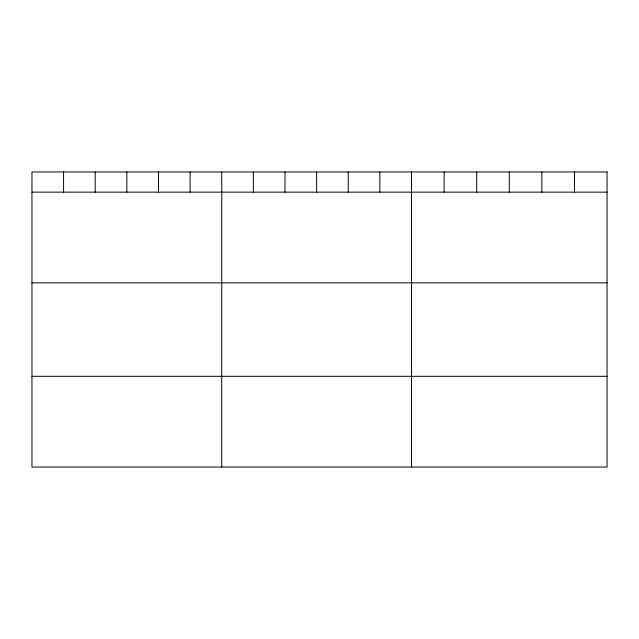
<?xml version="1.0" encoding="UTF-8"?>
<svg xmlns="http://www.w3.org/2000/svg" width="639" height="639" viewBox="0 0 639 639"><rect width="100%" height="100%" fill="white"/><g stroke="black" fill="none" stroke-linecap="round" stroke-linejoin="round"><path stroke-width="0.96" d="M31.95 192.139L607.05 192.139M31.95 282.853L607.05 282.853M31.95 376.315L607.05 376.315M574.461 171.971L574.461 192.139M541.872 171.971L541.872 192.139M509.283 171.971L509.283 192.139M476.694 171.971L476.694 192.139M444.105 171.971L444.105 192.139M411.516 171.971L411.516 467.029M379.885 171.971L379.885 192.139M348.255 171.971L348.255 192.139M316.624 171.971L316.624 192.139M284.994 171.971L284.994 192.139M253.363 171.971L253.363 192.139M221.733 171.971L221.733 467.029M190.102 171.971L190.102 192.139M158.472 171.971L158.472 192.139M126.841 171.971L126.841 192.139M95.211 171.971L95.211 192.139M63.58 171.971L63.58 192.139M607.05 171.971L31.95 171.971L31.95 467.029L607.05 467.029L607.05 171.971"/></g></svg>
